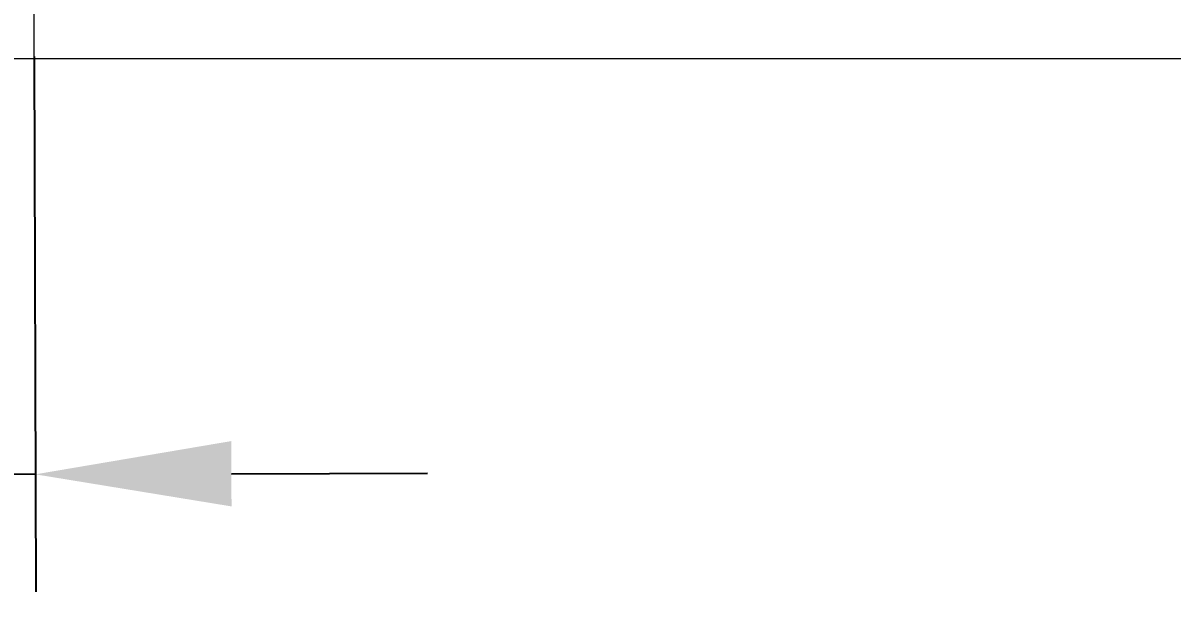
# Model space of a CAD drawing. Extents: x -194 to 239, y -574 to -265.
# Drawn here: x -130.77 to -116.12, y -345.77 to -338.49 of the extents above; entities that cross this region are included whole.
import ezdxf

# ---------------------------------------------------------------- set-up
doc = ezdxf.new("R2010")
doc.units = 0
doc.header["$LTSCALE"] = 0.5
doc.header["$PDMODE"] = 2
doc.layers.get('0').update_dxf_attribs({"linetype": 'CONTINUOUS'})
doc.layers.get('DEFPOINTS').update_dxf_attribs({"linetype": 'CONTINUOUS'})
doc.layers.add('1', color=7, linetype='CONTINUOUS')
doc.layers.add('UMRISSE', color=7, linetype='CONTINUOUS')
doc.styles.get("Standard").update_dxf_attribs({"font": 'arial.ttf', "height": 3})
doc.dimstyles.get("Standard").update_dxf_attribs({"dimtxt": 0.18, "dimasz": 0.18, "dimexe": 0.18, "dimexo": 0.0625, "dimgap": 0.09, "dimtad": 0, "dimtih": 1, "dimtoh": 1, "dimdec": 4, "dimzin": 0, "dimdsep": 46, "dimtxsty": 'Standard', "dimcen": 0.09, "dimadec": 0, "dimazin": 0, "dimtfac": 1, "dimtdec": 4, "dimtofl": 0, "dimtmove": 0, "dimatfit": 3, "dimfxl": 1, "dimtolj": 1, "dimtzin": 0, "dimarcsym": 0})

# ---------------------------------------------------------------- blocks, each defined once
blk = doc.blocks.new('*D134')
at = {"color": 1, "lineweight": -2, "transparency": 16777216}
for p, q in [((-139.884, -338.944), (-139.864, -345.771)), ((-130.632, -338.918), (-130.613, -345.745)), ((-142.369, -344.278), (-156.262, -344.317)), ((-130.617, -344.245), (-139.869, -344.271)), ((-128.117, -344.238), (-125.617, -344.231))]:
    blk.add_line(p, q, dxfattribs=at)
at = {"color": 1, "lineweight": 5, "transparency": 16777216}
for points in [[(-128.118, -343.821), (-128.116, -344.654), (-130.617, -344.245)], [(-142.37, -343.861), (-142.367, -344.694), (-139.869, -344.271)]]:
    blk.add_solid(points, dxfattribs=at)
at = {"layer": 'DEFPOINTS', "color": 0, "lineweight": 5, "transparency": 16777216}
for p in [(-139.884, -338.944), (-130.632, -338.918), (-130.617, -344.245)]:
    blk.add_point(p, dxfattribs=at)
at = {"color": 7, "lineweight": 5, "transparency": 16777216, "insert": (-151.728, -341.876), "char_height": 3, "attachment_point": 5, "rotation": 0.1617}
blk.add_mtext('\\A1;25,0', dxfattribs=at)

msp = doc.modelspace()

# ---------------------------------------------------------------- linework, layer by layer
at = {"layer": '1', "lineweight": 5}
msp.add_line((-139.88366, -338.94377), (-63.41311, -338.94377), dxfattribs=at)
at = {"layer": 'UMRISSE', "color": 7, "linetype": 'Continuous', "lineweight": 5}
msp.add_line((-130.63196, -338.91766), (-130.63196, -297.65869), dxfattribs=at)

# ---------------------------------------------------------------- dimensions: what is measured, and where the dimension line sits
at = {"lineweight": 5}
dim = msp.add_linear_dim(base=(-130.61693, -344.24463), p1=(-139.88366, -338.94377), p2=(-130.63196, -338.91766), angle=0.161724, text='25,0', dimstyle='Standard', override={"dimtxt": 2.5, "dimasz": 2.5, "dimexe": 1.5, "dimexo": 0, "dimgap": 0.625, "dimtad": 1, "dimtih": 0, "dimtoh": 0, "dimzin": 8, "dimlunit": 6, "dimcen": 2.5, "dimclrd": 1, "dimclre": 1, "dimclrt": 7, "dimtofl": 1, "dimatfit": 0}, dxfattribs=at)
dim.commit()
dim.dimension.update_dxf_attribs({"geometry": '*D134', "text_midpoint": (-151.72072, -344.3042), "dimtype": 161})

doc.saveas('drawing.dxf')
